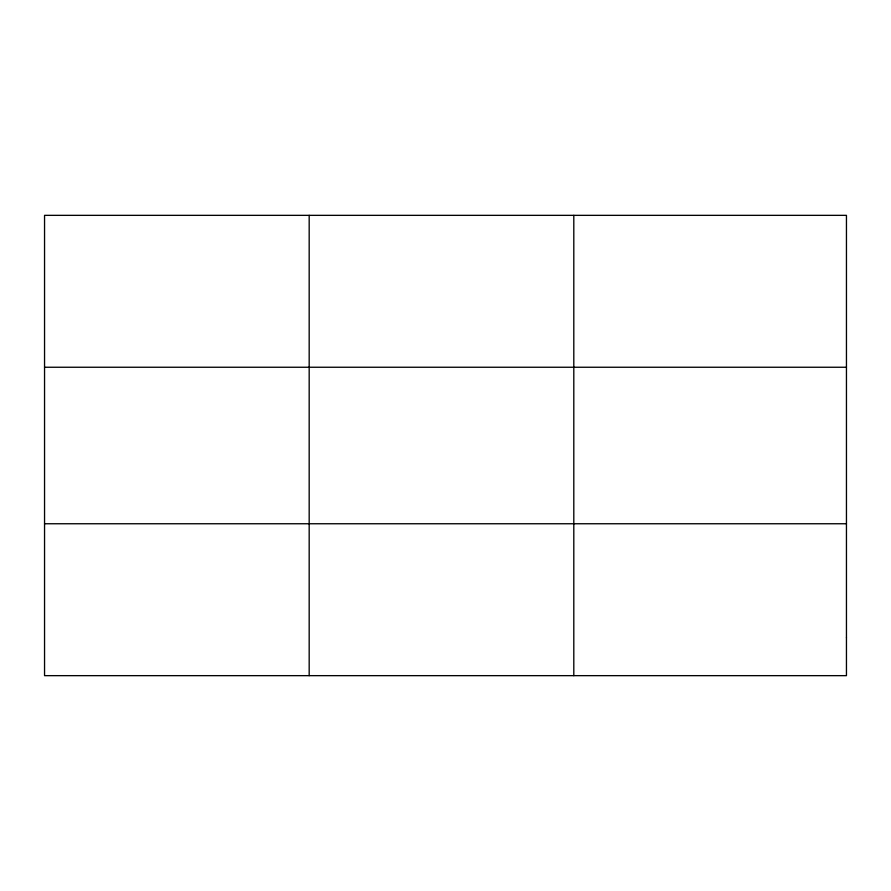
<?xml version="1.0" encoding="UTF-8"?>
<svg xmlns="http://www.w3.org/2000/svg" width="891" height="891" viewBox="0 0 891 891"><rect width="100%" height="100%" fill="white"/><g stroke="black" fill="none" stroke-linecap="round" stroke-linejoin="round"><path stroke-width="1.34" d="M309.177 215.344L309.177 675.656M573.804 215.344L573.804 675.656M44.55 367.248L846.45 367.248M44.55 523.752L846.45 523.752M846.45 637.678L846.45 675.656L44.55 675.656L44.55 215.344L846.45 215.344L846.45 637.678"/></g></svg>
